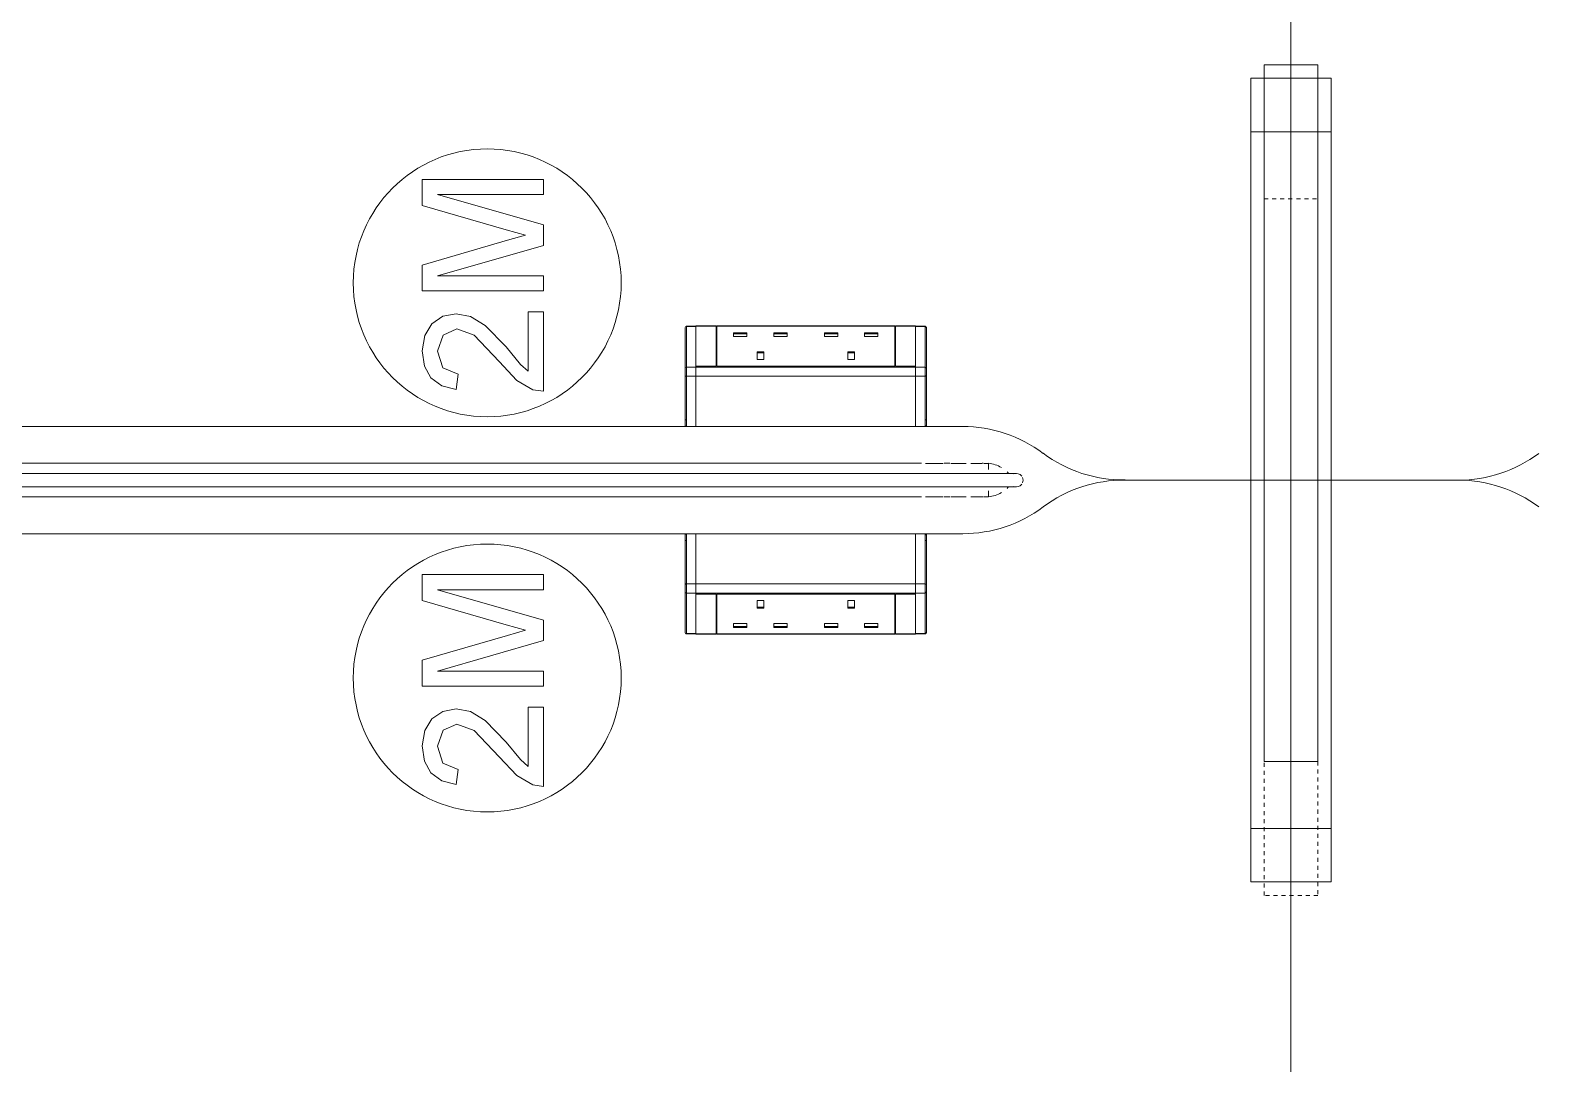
# Model space of a CAD drawing. Header units: millimetres. Extents: x 155927 to 326028, y -36033 to 97293.
# Drawn here: x 221058 to 222184, y 23679 to 24451 of the extents above; entities that cross this region are included whole.
import ezdxf

# ---------------------------------------------------------------- set-up
doc = ezdxf.new("R2010")
doc.units = ezdxf.units.MM
doc.header["$MEASUREMENT"] = 0
doc.linetypes.add('Dash', pattern=[6, 3, -3])
doc.layers.add('I-FURN', color=8, linetype='CONTINUOUS', lineweight=9)
doc.layers.add('I-FURN-HDLN', color=8, linetype='Dash', lineweight=9)

msp = doc.modelspace()

# ---------------------------------------------------------------- linework, layer by layer
at = {"layer": 'I-FURN'}
for p, q in [((221998.9, 24114.6), (221998.9, 24914.6)), ((221998.9, 24914.6), (221998.9, 24114.6)), ((221998.9, 24914.6), (221998.9, 24114.6)), ((221998.9, 24114.6), (221998.9, 24914.6)), ((222018.9, 24424.6), (221978.9, 24424.6)), ((221978.9, 24424.6), (221978.9, 24414.6)), ((222018.9, 24414.6), (222018.9, 24424.6)), ((221968.9, 23814.6), (221968.9, 24414.6)), ((221968.9, 24414.6), (221968.9, 24374.6)), ((222028.9, 24414.6), (221968.9, 24414.6)), ((221978.9, 24414.6), (221968.9, 24414.6)), ((221978.9, 24414.6), (221978.9, 23904.6)), ((222028.9, 24414.6), (222018.9, 24414.6)), ((222018.9, 23904.6), (222018.9, 24414.6)), ((222028.9, 24374.6), (222028.9, 24414.6)), ((222028.9, 24414.6), (222028.9, 23814.6)), ((221968.9, 24374.6), (221968.9, 23854.6)), ((221978.9, 24374.6), (221968.9, 24374.6)), ((222028.9, 24374.6), (221968.9, 24374.6)), ((222028.9, 24374.6), (222018.9, 24374.6)), ((222028.9, 23854.6), (222028.9, 24374.6)), ((221440.8, 24339.1), (221350.4, 24339.1)), ((221350.4, 24339.1), (221350.4, 24319.7)), ((221440.8, 24327.8), (221440.8, 24339.1)), ((221440.8, 24305.1), (221361.7, 24327.8)), ((221361.7, 24327.8), (221440.8, 24327.8)), ((221350.4, 24319.7), (221413, 24301.5)), ((221440.8, 24289.8), (221440.8, 24305.1)), ((221414.1, 24293.7), (221350.4, 24275.2)), ((221413, 24301.5), (221427.4, 24297.5)), ((221427.4, 24297.5), (221414.1, 24293.7)), ((221361.7, 24267.1), (221440.8, 24289.8)), ((221350.4, 24275.2), (221350.4, 24255.8)), ((221440.8, 24267.1), (221361.7, 24267.1)), ((221440.8, 24255.8), (221440.8, 24267.1)), ((221350.4, 24255.8), (221440.8, 24255.8)), ((221365.7, 24237), (221357.6, 24231.4)), ((221375.6, 24238.8), (221365.7, 24237)), ((221386.3, 24236.8), (221375.6, 24238.8)), ((221397.4, 24230.1), (221386.3, 24236.8)), ((221429.5, 24240.2), (221429.5, 24195.9)), ((221440.8, 24240.2), (221429.5, 24240.2)), ((221440.8, 24180.9), (221440.8, 24240.2)), ((221357.6, 24231.4), (221352.2, 24222.6)), ((221365.9, 24222.9), (221376.3, 24227.5)), ((221376.3, 24227.5), (221389.1, 24222.7)), ((221412.9, 24214), (221397.4, 24230.1)), ((221546.6, 24228.5), (221546.6, 24198.2)), ((221546.6, 24228.5), (221546.6, 24198.2)), ((221546.8, 24229.1), (221546.9, 24229.1)), ((221554.6, 24229.5), (221547.6, 24229.5)), ((221547.6, 24229.3), (221547.6, 24229.5)), ((221554.6, 24229.5), (221547.6, 24229.5)), ((221554.6, 24229.5), (221547.6, 24229.5)), ((221547.6, 24199), (221547.6, 24229.3)), ((221547.6, 24229.3), (221554.6, 24229.3)), ((221554.6, 24229.3), (221554.6, 24229.5)), ((221554.6, 24199), (221554.6, 24229.3)), ((221554.7, 24229.7), (221569.7, 24229.7)), ((221554.7, 24199.8), (221554.7, 24229.7)), ((221718.6, 24229.5), (221554.7, 24229.5)), ((221569.7, 24229.7), (221569.7, 24199.8)), ((221569.7, 24229.3), (221570.2, 24229.3)), ((221570.2, 24229.7), (221703.2, 24229.7)), ((221570.2, 24229.7), (221570.2, 24199.8)), ((221703.2, 24229.7), (221703.2, 24199.8)), ((221703.2, 24229.3), (221703.7, 24229.3)), ((221703.7, 24199.8), (221703.7, 24229.7)), ((221703.7, 24229.7), (221718.7, 24229.7)), ((221718.7, 24229.7), (221718.7, 24199.8)), ((221725.7, 24229.5), (221718.7, 24229.5)), ((221725.7, 24229.5), (221718.7, 24229.5)), ((221718.7, 24229.5), (221725.7, 24229.5)), ((221718.7, 24229.5), (221718.7, 24229.3)), ((221725.7, 24229.3), (221718.7, 24229.3)), ((221718.7, 24229.3), (221718.7, 24199)), ((221725.7, 24229.5), (221725.7, 24229.3)), ((221725.7, 24229.3), (221725.7, 24199)), ((221726.5, 24229.1), (221726.5, 24229.1)), ((221726.7, 24198.2), (221726.7, 24228.5)), ((221726.7, 24198.2), (221726.7, 24228.5)), ((221352.2, 24222.6), (221350.4, 24211.2)), ((221361.7, 24210.9), (221365.9, 24222.9)), ((221389.1, 24222.7), (221407.9, 24203.1)), ((221582.8, 24224.6), (221582.8, 24221.8)), ((221592.8, 24224.6), (221582.8, 24224.6)), ((221592.8, 24223.9), (221582.8, 24223.9)), ((221592.8, 24221.8), (221582.8, 24221.8)), ((221592.8, 24224.6), (221592.8, 24221.8)), ((221612.8, 24224.6), (221612.8, 24221.8)), ((221622.8, 24224.6), (221612.8, 24224.6)), ((221622.8, 24223.9), (221612.8, 24223.9)), ((221622.8, 24221.8), (221612.8, 24221.8)), ((221622.8, 24224.6), (221622.8, 24221.8)), ((221650.6, 24224.6), (221650.6, 24221.8)), ((221660.6, 24224.6), (221650.6, 24224.6)), ((221660.6, 24223.9), (221650.6, 24223.9)), ((221660.6, 24221.8), (221650.6, 24221.8)), ((221660.6, 24224.6), (221660.6, 24221.8)), ((221680.6, 24224.6), (221680.6, 24221.8)), ((221690.6, 24224.6), (221680.6, 24224.6)), ((221690.6, 24223.9), (221680.6, 24223.9)), ((221690.6, 24221.8), (221680.6, 24221.8)), ((221690.6, 24224.6), (221690.6, 24221.8)), ((221350.4, 24211.2), (221352, 24199.8)), ((221365.8, 24198.4), (221361.7, 24210.9)), ((221407.9, 24203.1), (221421, 24189)), ((221423.7, 24201), (221412.9, 24214)), ((221600.3, 24210.3), (221600.3, 24204.6)), ((221605.3, 24210.3), (221600.3, 24210.3)), ((221605.3, 24209.6), (221600.3, 24209.6)), ((221605.3, 24204.6), (221600.3, 24204.6)), ((221605.3, 24210.3), (221605.3, 24204.6)), ((221668.1, 24210.3), (221668.1, 24204.6)), ((221673.1, 24210.3), (221668.1, 24210.3)), ((221673.1, 24209.6), (221668.1, 24209.6)), ((221668.1, 24204.6), (221673.1, 24204.6)), ((221673.1, 24204.6), (221673.1, 24210.3)), ((221352, 24199.8), (221356.9, 24191)), ((221377.2, 24193.6), (221365.8, 24198.4)), ((221375.8, 24182.3), (221377.2, 24193.6)), ((221429.5, 24195.9), (221423.7, 24201)), ((221546.6, 24159.6), (221546.6, 24198.2)), ((221546.6, 24198.2), (221546.6, 24192.7)), ((221546.6, 24192.7), (221546.6, 24155.6)), ((221547.6, 24192.1), (221547.6, 24199)), ((221547.6, 24199), (221554.6, 24199)), ((221547.6, 24154.6), (221547.6, 24192.1)), ((221547.6, 24192.1), (221554.6, 24192.1)), ((221554.6, 24192.1), (221554.6, 24199)), ((221554.6, 24154.6), (221554.6, 24192.1)), ((221569.7, 24199.8), (221554.7, 24199.8)), ((221554.7, 24199.8), (221554.7, 24197.4)), ((221554.7, 24199.6), (221569.7, 24199.6)), ((221554.7, 24199), (221554.7, 24199.6)), ((221554.7, 24199), (221554.7, 24192.1)), ((221718.6, 24199), (221554.7, 24199)), ((221554.7, 24192.1), (221554.7, 24154.6)), ((221718.6, 24192.1), (221554.7, 24192.1)), ((221703.2, 24199.8), (221570.2, 24199.8)), ((221570.2, 24199.6), (221703.2, 24199.6)), ((221718.7, 24199.8), (221703.7, 24199.8)), ((221703.7, 24199.6), (221718.6, 24199.6)), ((221718.6, 24199.6), (221718.6, 24199)), ((221718.6, 24192.1), (221718.6, 24199)), ((221718.6, 24154.6), (221718.6, 24192.1)), ((221725.7, 24199), (221718.7, 24199)), ((221718.7, 24199), (221718.7, 24192.1)), ((221725.7, 24192.1), (221718.7, 24192.1)), ((221718.7, 24192.1), (221718.7, 24154.6)), ((221725.7, 24199), (221725.7, 24192.1)), ((221725.7, 24192.1), (221725.7, 24154.6)), ((221726.7, 24198.2), (221726.7, 24159.6)), ((221726.7, 24192.7), (221726.7, 24198.2)), ((221726.7, 24155.6), (221726.7, 24192.7)), ((221356.9, 24191), (221364.9, 24185.1)), ((221364.9, 24185.1), (221375.8, 24182.3)), ((221421, 24189), (221433, 24182.1)), ((221433, 24182.1), (221440.8, 24180.9)), ((221547.6, 24159.6), (221546.6, 24159.6)), ((221546.6, 24155.6), (221546.6, 24159.6)), ((221726.7, 24159.6), (221725.7, 24159.6)), ((221726.7, 24159.6), (221726.7, 24155.6)), ((220843.9, 24154.6), (221547.6, 24154.6)), ((221547.6, 24154.6), (220843.9, 24154.6)), ((221546.6, 24155.6), (221546.6, 24155.6)), ((221547.6, 24154.6), (221554.6, 24154.6)), ((221547.6, 24154.6), (221554.6, 24154.6)), ((221554.7, 24154.6), (221718.6, 24154.6)), ((221718.6, 24154.6), (221554.7, 24154.6)), ((221718.7, 24154.6), (221725.7, 24154.6)), ((221725.7, 24154.6), (221718.7, 24154.6)), ((221725.7, 24154.6), (221753.9, 24154.6)), ((221753.9, 24154.6), (221725.7, 24154.6)), ((220884.8, 24127.2), (221723, 24127.2)), ((221726, 24127.1), (221739.2, 24127.1)), ((221740.1, 24127.2), (221744.2, 24127.2)), ((221744.9, 24127.1), (221756.4, 24127.1)), ((221760, 24127.1), (221768, 24127.1)), ((221768.3, 24127.2), (221769.2, 24127.2)), ((221769.6, 24127.1), (221773, 24127.1)), ((221773, 24122.6), (221773, 24127.1)), ((221723, 24119.6), (220884.8, 24119.6)), ((221723.8, 24119.6), (221723, 24119.6)), ((221726.6, 24119.6), (221723.8, 24119.6)), ((221729.4, 24119.6), (221726.6, 24119.6)), ((221732.3, 24119.6), (221729.4, 24119.6)), ((221735.1, 24119.6), (221732.3, 24119.6)), ((221737.8, 24119.6), (221735.1, 24119.6)), ((221740.6, 24119.6), (221737.8, 24119.6)), ((221743.3, 24119.6), (221740.6, 24119.6)), ((221746, 24119.6), (221743.3, 24119.6)), ((221748.7, 24119.6), (221746, 24119.6)), ((221751.3, 24119.6), (221748.7, 24119.6)), ((221753.9, 24119.6), (221751.3, 24119.6)), ((221756.4, 24119.6), (221753.9, 24119.6)), ((221758.9, 24119.6), (221756.4, 24119.6)), ((221761.3, 24119.6), (221758.9, 24119.6)), ((221763.7, 24119.6), (221761.3, 24119.6)), ((221766, 24119.6), (221763.7, 24119.6)), ((221768.2, 24119.6), (221766, 24119.6)), ((221770.3, 24119.6), (221768.2, 24119.6)), ((221772.4, 24119.6), (221770.3, 24119.6)), ((221774.4, 24119.6), (221772.4, 24119.6)), ((221776.3, 24119.6), (221774.4, 24119.6)), ((221778.1, 24119.6), (221776.3, 24119.6)), ((221779.9, 24119.6), (221778.1, 24119.6)), ((221781.5, 24119.6), (221779.9, 24119.6)), ((221783.1, 24119.6), (221781.5, 24119.6)), ((221784.5, 24119.6), (221783.1, 24119.6)), ((221785.9, 24119.6), (221784.5, 24119.6)), ((221787.2, 24119.6), (221785.9, 24119.6)), ((221788.3, 24119.6), (221787.2, 24119.6)), ((221789.4, 24119.6), (221788.3, 24119.6)), ((221790.3, 24119.6), (221789.4, 24119.6)), ((221791.2, 24119.6), (221790.3, 24119.6)), ((221791.9, 24119.6), (221791.2, 24119.6)), ((221792.5, 24119.6), (221791.9, 24119.6)), ((221793, 24119.6), (221792.5, 24119.6)), ((221793.4, 24119.6), (221793, 24119.6)), ((221793.7, 24119.6), (221793.4, 24119.6)), ((221793.9, 24119.6), (221793.7, 24119.6)), ((221793.9, 24119.6), (221793.9, 24119.6)), ((221998.9, 24114.6), (221875, 24114.6)), ((221875, 24114.6), (221998.9, 24114.6)), ((221875, 24114.6), (221998.9, 24114.6)), ((221998.9, 24114.6), (221875, 24114.6)), ((221998.9, 23314.6), (221998.9, 24114.6)), ((221998.9, 24114.6), (221998.9, 23314.6)), ((222123.9, 24114.6), (221998.9, 24114.6)), ((221998.9, 24114.6), (221998.9, 23314.6)), ((221998.9, 23314.6), (221998.9, 24114.6)), ((221998.9, 24114.6), (222123.9, 24114.6)), ((221998.9, 24114.6), (222123.9, 24114.6)), ((222123.9, 24114.6), (221998.9, 24114.6)), ((220884.8, 24109.6), (221723, 24109.6)), ((221723, 24102.1), (220884.8, 24102.1)), ((221723, 24109.6), (221725.8, 24109.6)), ((221725.8, 24109.6), (221728.7, 24109.6)), ((221739.2, 24102.1), (221726, 24102.1)), ((221728.7, 24109.6), (221731.5, 24109.6)), ((221731.5, 24109.6), (221734.3, 24109.6)), ((221734.3, 24109.6), (221737.1, 24109.6)), ((221737.1, 24109.6), (221739.9, 24109.6)), ((221739.9, 24109.6), (221742.6, 24109.6)), ((221744.2, 24102.1), (221740.1, 24102.1)), ((221742.6, 24109.6), (221745.3, 24109.6)), ((221756.4, 24102.1), (221744.9, 24102.1)), ((221745.3, 24109.6), (221748, 24109.6)), ((221748, 24109.6), (221750.6, 24109.6)), ((221750.6, 24109.6), (221753.2, 24109.6)), ((221753.2, 24109.6), (221755.8, 24109.6)), ((221755.8, 24109.6), (221758.2, 24109.6)), ((221758.2, 24109.6), (221760.7, 24109.6)), ((221768, 24102.1), (221760, 24102.1)), ((221760.7, 24109.6), (221763, 24109.6)), ((221763, 24109.6), (221765.4, 24109.6)), ((221765.4, 24109.6), (221767.6, 24109.6)), ((221767.6, 24109.6), (221769.8, 24109.6)), ((221769.2, 24102.1), (221768.3, 24102.1)), ((221773, 24102.1), (221769.6, 24102.1)), ((221769.8, 24109.6), (221771.9, 24109.6)), ((221771.9, 24109.6), (221773.9, 24109.6)), ((221773, 24102.1), (221773, 24106.7)), ((221773.9, 24109.6), (221775.8, 24109.6)), ((221775.8, 24109.6), (221777.7, 24109.6)), ((221777.7, 24109.6), (221779.4, 24109.6)), ((221779.4, 24109.6), (221781.1, 24109.6)), ((221781.1, 24109.6), (221782.7, 24109.6)), ((221782.7, 24109.6), (221784.2, 24109.6)), ((221784.2, 24109.6), (221785.5, 24109.6)), ((221785.5, 24109.6), (221786.8, 24109.6)), ((221786.8, 24109.6), (221788, 24109.6)), ((221788, 24109.6), (221789.1, 24109.6)), ((221789.1, 24109.6), (221790.1, 24109.6)), ((221790.1, 24109.6), (221790.9, 24109.6)), ((221790.9, 24109.6), (221791.7, 24109.6)), ((221791.7, 24109.6), (221792.3, 24109.6)), ((221792.3, 24109.6), (221792.9, 24109.6)), ((221792.9, 24109.6), (221793.3, 24109.6)), ((221793.3, 24109.6), (221793.6, 24109.6)), ((221793.6, 24109.6), (221793.8, 24109.6)), ((221793.8, 24109.6), (221793.9, 24109.6)), ((221793.9, 24109.6), (221793.9, 24109.6)), ((221547.6, 24074.6), (220843.9, 24074.6)), ((220843.9, 24074.6), (221547.6, 24074.6)), ((221546.6, 24069.6), (221546.6, 24073.6)), ((221546.6, 24073.6), (221546.6, 24036.6)), ((221546.6, 24069.6), (221547.6, 24069.6)), ((221546.6, 24031.1), (221546.6, 24069.6)), ((221554.6, 24074.6), (221547.6, 24074.6)), ((221547.6, 24037.2), (221547.6, 24074.6)), ((221547.6, 24074.6), (221554.6, 24074.6)), ((221554.6, 24037.2), (221554.6, 24074.6)), ((221718.6, 24074.6), (221554.7, 24074.6)), ((221554.7, 24074.6), (221718.6, 24074.6)), ((221554.7, 24074.6), (221554.7, 24037.2)), ((221718.6, 24037.2), (221718.6, 24074.6)), ((221725.7, 24074.6), (221718.7, 24074.6)), ((221725.7, 24074.6), (221718.7, 24074.6)), ((221718.7, 24074.6), (221718.7, 24037.2)), ((221753.9, 24074.6), (221725.7, 24074.6)), ((221725.7, 24074.6), (221753.9, 24074.6)), ((221725.7, 24074.6), (221725.7, 24037.2)), ((221725.7, 24069.6), (221726.7, 24069.6)), ((221726.7, 24073.6), (221726.7, 24073.6)), ((221726.7, 24036.6), (221726.7, 24073.6)), ((221726.7, 24073.6), (221726.7, 24069.6)), ((221726.7, 24069.6), (221726.7, 24031.1)), ((221440.8, 24044.1), (221350.4, 24044.1)), ((221350.4, 24044.1), (221350.4, 24024.7)), ((221440.8, 24032.8), (221440.8, 24044.1)), ((221546.6, 24036.6), (221546.6, 24031.1)), ((221547.6, 24030.3), (221547.6, 24037.2)), ((221547.6, 24037.2), (221554.6, 24037.2)), ((221554.6, 24030.3), (221554.6, 24037.2)), ((221554.7, 24037.2), (221718.6, 24037.2)), ((221554.7, 24037.2), (221554.7, 24030.3)), ((221718.6, 24030.3), (221718.6, 24037.2)), ((221725.7, 24037.2), (221718.7, 24037.2)), ((221718.7, 24037.2), (221718.7, 24030.3)), ((221725.7, 24037.2), (221725.7, 24030.3)), ((221726.7, 24031.1), (221726.7, 24036.6)), ((221350.4, 24024.7), (221413, 24006.5)), ((221440.8, 24010.1), (221361.7, 24032.8)), ((221361.7, 24032.8), (221440.8, 24032.8)), ((221546.6, 24031.1), (221546.6, 24000.8)), ((221546.6, 24031.1), (221546.6, 24000.8)), ((221547.6, 24000), (221547.6, 24030.3)), ((221547.6, 24030.3), (221554.6, 24030.3)), ((221554.6, 24000), (221554.6, 24030.3)), ((221554.7, 24030.3), (221718.6, 24030.3)), ((221554.7, 24029.6), (221554.7, 24030.3)), ((221569.7, 24029.6), (221554.7, 24029.6)), ((221554.7, 24029.4), (221569.7, 24029.4)), ((221554.7, 23999.6), (221554.7, 24029.4)), ((221569.7, 24029.4), (221569.7, 23999.6)), ((221703.2, 24029.6), (221570.2, 24029.6)), ((221570.2, 24029.4), (221703.2, 24029.4)), ((221570.2, 23999.6), (221570.2, 24029.4)), ((221605.3, 24024.7), (221600.3, 24024.7)), ((221600.3, 24024.7), (221600.3, 24019)), ((221605.3, 24019), (221605.3, 24024.7)), ((221668.1, 24019), (221668.1, 24024.7)), ((221668.1, 24024.7), (221673.1, 24024.7)), ((221673.1, 24019), (221673.1, 24024.7)), ((221703.2, 23999.6), (221703.2, 24029.4)), ((221718.6, 24029.6), (221703.7, 24029.6)), ((221703.7, 24029.4), (221718.7, 24029.4)), ((221703.7, 23999.6), (221703.7, 24029.4)), ((221718.6, 24030.3), (221718.6, 24029.6)), ((221718.7, 24029.4), (221718.7, 24031.9)), ((221725.7, 24030.3), (221718.7, 24030.3)), ((221718.7, 24030.3), (221718.7, 24000)), ((221718.7, 24029.4), (221718.7, 23999.6)), ((221725.7, 24030.3), (221725.7, 24000)), ((221726.7, 24000.8), (221726.7, 24031.1)), ((221726.7, 24000.8), (221726.7, 24031.1)), ((221600.3, 24019.7), (221605.3, 24019.7)), ((221600.3, 24019), (221605.3, 24019)), ((221668.1, 24019.7), (221673.1, 24019.7)), ((221668.1, 24019), (221673.1, 24019)), ((221413, 24006.5), (221427.4, 24002.5)), ((221427.4, 24002.5), (221414.1, 23998.7)), ((221440.8, 23994.8), (221440.8, 24010.1)), ((221546.9, 24000.1), (221546.8, 24000.2)), ((221582.8, 24004.6), (221582.8, 24007.5)), ((221582.8, 24007.5), (221592.8, 24007.5)), ((221582.8, 24005.4), (221592.8, 24005.4)), ((221582.8, 24004.6), (221592.8, 24004.6)), ((221592.8, 24004.6), (221592.8, 24007.5)), ((221612.8, 24004.6), (221612.8, 24007.5)), ((221612.8, 24007.5), (221622.8, 24007.5)), ((221612.8, 24005.4), (221622.8, 24005.4)), ((221612.8, 24004.6), (221622.8, 24004.6)), ((221622.8, 24004.6), (221622.8, 24007.5)), ((221650.6, 24004.6), (221650.6, 24007.5)), ((221650.6, 24007.5), (221660.6, 24007.5)), ((221650.6, 24005.4), (221660.6, 24005.4)), ((221650.6, 24004.6), (221660.6, 24004.6)), ((221660.6, 24004.6), (221660.6, 24007.5)), ((221680.6, 24004.6), (221680.6, 24007.5)), ((221680.6, 24007.5), (221690.6, 24007.5)), ((221680.6, 24005.4), (221690.6, 24005.4)), ((221680.6, 24004.6), (221690.6, 24004.6)), ((221690.6, 24004.6), (221690.6, 24007.5)), ((221726.5, 24000.2), (221726.5, 24000.1)), ((221414.1, 23998.7), (221350.4, 23980.2)), ((221361.7, 23972.1), (221440.8, 23994.8)), ((221547.6, 23999.8), (221547.6, 24000)), ((221547.6, 24000), (221554.6, 24000)), ((221547.6, 23999.8), (221554.6, 23999.8)), ((221547.6, 23999.8), (221554.6, 23999.8)), ((221554.6, 23999.8), (221547.6, 23999.8)), ((221554.6, 23999.8), (221554.6, 24000)), ((221554.7, 23999.8), (221718.6, 23999.8)), ((221569.7, 23999.6), (221554.7, 23999.6)), ((221570.2, 24000), (221569.7, 24000)), ((221703.2, 23999.6), (221570.2, 23999.6)), ((221703.7, 24000), (221703.2, 24000)), ((221718.7, 23999.6), (221703.7, 23999.6)), ((221725.7, 24000), (221718.7, 24000)), ((221718.7, 24000), (221718.7, 23999.8)), ((221718.7, 23999.8), (221725.7, 23999.8)), ((221718.7, 23999.8), (221725.7, 23999.8)), ((221718.7, 23999.8), (221725.7, 23999.8)), ((221725.7, 24000), (221725.7, 23999.8)), ((221350.4, 23980.2), (221350.4, 23960.8)), ((221440.8, 23972.1), (221361.7, 23972.1)), ((221440.8, 23960.8), (221440.8, 23972.1)), ((221350.4, 23960.8), (221440.8, 23960.8)), ((221375.6, 23943.8), (221365.7, 23942)), ((221386.3, 23941.8), (221375.6, 23943.8)), ((221429.5, 23945.2), (221429.5, 23900.9)), ((221440.8, 23945.2), (221429.5, 23945.2)), ((221440.8, 23885.9), (221440.8, 23945.2)), ((221357.6, 23936.4), (221352.2, 23927.6)), ((221365.7, 23942), (221357.6, 23936.4)), ((221365.9, 23927.9), (221376.3, 23932.5)), ((221376.3, 23932.5), (221389.1, 23927.7)), ((221397.4, 23935.1), (221386.3, 23941.8)), ((221412.9, 23919), (221397.4, 23935.1)), ((221352.2, 23927.6), (221350.4, 23916.2)), ((221361.7, 23915.9), (221365.9, 23927.9)), ((221389.1, 23927.7), (221407.9, 23908.1)), ((221350.4, 23916.2), (221352, 23904.8)), ((221365.8, 23903.4), (221361.7, 23915.9)), ((221423.7, 23906), (221412.9, 23919)), ((221352, 23904.8), (221356.9, 23896)), ((221377.2, 23898.6), (221365.8, 23903.4)), ((221407.9, 23908.1), (221421, 23894)), ((221429.5, 23900.9), (221423.7, 23906)), ((221978.9, 23904.6), (222018.9, 23904.6)), ((221356.9, 23896), (221364.9, 23890.1)), ((221364.9, 23890.1), (221375.8, 23887.3)), ((221375.8, 23887.3), (221377.2, 23898.6)), ((221421, 23894), (221433, 23887.1)), ((221433, 23887.1), (221440.8, 23885.9)), ((221968.9, 23854.6), (221968.9, 23814.6)), ((222028.9, 23854.6), (221968.9, 23854.6)), ((222028.9, 23854.6), (221968.9, 23854.6)), ((222028.9, 23814.6), (222028.9, 23854.6)), ((221968.9, 23814.6), (222028.9, 23814.6)), ((222028.9, 23814.6), (221968.9, 23814.6))]:
    msp.add_line(p, q, dxfattribs=at)
at = {"layer": 'I-FURN', "flags": 128}
for points in [[(221547.1, 24229.3), (221547.1, 24229.4), (221547.2, 24229.4), (221547.2, 24229.4), (221547.3, 24229.4), (221547.3, 24229.4), (221547.3, 24229.4), (221547.4, 24229.4), (221547.4, 24229.5), (221547.5, 24229.5), (221547.5, 24229.5), (221547.5, 24229.5), (221547.6, 24229.5), (221547.6, 24229.5), (221547.6, 24229.5)], [(221725.7, 24229.5), (221725.8, 24229.5), (221725.8, 24229.5), (221725.9, 24229.5), (221725.9, 24229.5), (221725.9, 24229.5), (221726, 24229.4), (221726, 24229.4), (221726.1, 24229.4), (221726.1, 24229.4), (221726.1, 24229.4), (221726.2, 24229.4), (221726.2, 24229.4), (221726.2, 24229.3)], [(221546.6, 24198.2), (221546.6, 24198.1), (221546.6, 24198), (221546.6, 24197.9), (221546.6, 24197.8), (221546.6, 24197.7), (221546.6, 24197.6), (221546.6, 24197.4), (221546.6, 24197.3), (221546.6, 24197.2), (221546.6, 24197), (221546.6, 24196.9), (221546.6, 24196.8), (221546.6, 24196.6), (221546.6, 24196.5), (221546.6, 24196.3), (221546.6, 24196.2), (221546.6, 24196), (221546.6, 24195.9), (221546.6, 24195.7), (221546.6, 24195.6), (221546.6, 24195.4), (221546.6, 24195.2), (221546.6, 24195.1), (221546.6, 24194.9), (221546.6, 24194.8), (221546.6, 24194.6), (221546.6, 24194.4), (221546.6, 24194.3), (221546.6, 24194.1), (221546.6, 24194), (221546.6, 24193.8), (221546.6, 24193.7), (221546.6, 24193.5), (221546.6, 24193.4), (221546.6, 24193.2), (221546.6, 24193.1), (221546.6, 24192.9), (221546.6, 24192.8), (221546.6, 24192.7)], [(221546.6, 24192.7), (221546.6, 24189.9), (221546.6, 24187.2), (221546.6, 24184.6), (221546.6, 24182), (221546.6, 24179.6), (221546.6, 24177.3), (221546.6, 24175.1), (221546.6, 24172.9), (221546.6, 24170.9), (221546.6, 24169), (221546.6, 24167.2), (221546.6, 24165.6), (221546.6, 24164), (221546.6, 24162.6), (221546.6, 24161.3), (221546.6, 24160.1), (221546.6, 24159.1), (221546.6, 24158.1), (221546.6, 24157.4), (221546.6, 24156.7), (221546.6, 24156.2), (221546.6, 24155.8), (221546.6, 24155.6)], [(221726.7, 24192.7), (221726.7, 24192.8), (221726.7, 24192.9), (221726.7, 24193.1), (221726.7, 24193.2), (221726.7, 24193.4), (221726.7, 24193.5), (221726.7, 24193.7), (221726.7, 24193.8), (221726.7, 24194), (221726.7, 24194.1), (221726.7, 24194.3), (221726.7, 24194.4), (221726.7, 24194.6), (221726.7, 24194.8), (221726.7, 24194.9), (221726.7, 24195.1), (221726.7, 24195.2), (221726.7, 24195.4), (221726.7, 24195.6), (221726.7, 24195.7), (221726.7, 24195.9), (221726.7, 24196), (221726.7, 24196.2), (221726.7, 24196.3), (221726.7, 24196.5), (221726.7, 24196.6), (221726.7, 24196.8), (221726.7, 24196.9), (221726.7, 24197), (221726.7, 24197.2), (221726.7, 24197.3), (221726.7, 24197.4), (221726.7, 24197.6), (221726.7, 24197.7), (221726.7, 24197.8), (221726.7, 24197.9), (221726.7, 24198), (221726.7, 24198.1), (221726.7, 24198.2)], [(221726.7, 24155.6), (221726.7, 24155.9), (221726.7, 24156.3), (221726.7, 24156.9), (221726.7, 24157.6), (221726.7, 24158.4), (221726.7, 24159.3), (221726.7, 24160.4), (221726.7, 24161.6), (221726.7, 24162.9), (221726.7, 24164.4), (221726.7, 24166), (221726.7, 24167.7), (221726.7, 24169.5), (221726.7, 24171.4), (221726.7, 24173.5), (221726.7, 24175.6), (221726.7, 24177.9), (221726.7, 24180.3), (221726.7, 24182.7), (221726.7, 24185.3), (221726.7, 24187.9), (221726.7, 24190.6), (221726.7, 24192.7)], [(221546.6, 24155.6), (221546.6, 24155.6), (221546.6, 24155.6), (221546.6, 24155.7), (221546.6, 24155.7), (221546.6, 24155.7), (221546.6, 24155.7), (221546.6, 24155.8), (221546.6, 24155.8), (221546.6, 24155.9), (221546.6, 24155.9), (221546.6, 24156), (221546.6, 24156.1), (221546.6, 24156.2), (221546.6, 24156.2), (221546.6, 24156.3), (221546.6, 24156.4), (221546.6, 24156.5), (221546.6, 24156.6), (221546.6, 24156.7), (221546.6, 24156.8), (221546.6, 24157), (221546.6, 24157.1), (221546.6, 24157.2), (221546.6, 24157.3), (221546.6, 24157.5), (221546.6, 24157.6), (221546.6, 24157.7), (221546.6, 24157.9), (221546.6, 24158), (221546.6, 24158.2), (221546.6, 24158.3), (221546.6, 24158.5), (221546.6, 24158.6), (221546.6, 24158.8), (221546.6, 24158.9), (221546.6, 24159.1), (221546.6, 24159.3), (221546.6, 24159.4), (221546.6, 24159.6), (221546.6, 24159.6)], [(221726.7, 24159.6), (221726.7, 24159.5), (221726.7, 24159.3), (221726.7, 24159.1), (221726.7, 24159), (221726.7, 24158.8), (221726.7, 24158.7), (221726.7, 24158.5), (221726.7, 24158.4), (221726.7, 24158.2), (221726.7, 24158.1), (221726.7, 24157.9), (221726.7, 24157.8), (221726.7, 24157.6), (221726.7, 24157.5), (221726.7, 24157.4), (221726.7, 24157.2), (221726.7, 24157.1), (221726.7, 24157), (221726.7, 24156.9), (221726.7, 24156.8), (221726.7, 24156.6), (221726.7, 24156.5), (221726.7, 24156.4), (221726.7, 24156.4), (221726.7, 24156.3), (221726.7, 24156.2), (221726.7, 24156.1), (221726.7, 24156), (221726.7, 24156), (221726.7, 24155.9), (221726.7, 24155.8), (221726.7, 24155.8), (221726.7, 24155.8), (221726.7, 24155.7), (221726.7, 24155.7), (221726.7, 24155.7), (221726.7, 24155.6), (221726.7, 24155.6), (221726.7, 24155.6)], [(221547.6, 24154.6), (221547.6, 24154.6), (221547.5, 24154.6), (221547.5, 24154.6), (221547.5, 24154.6), (221547.4, 24154.6), (221547.4, 24154.7), (221547.3, 24154.7), (221547.3, 24154.7), (221547.3, 24154.7), (221547.2, 24154.7), (221547.2, 24154.7), (221547.2, 24154.7), (221547.1, 24154.8), (221547.1, 24154.8), (221547.1, 24154.8), (221547, 24154.8), (221547, 24154.8), (221547, 24154.9), (221546.9, 24154.9), (221546.9, 24154.9), (221546.9, 24155), (221546.8, 24155), (221546.8, 24155), (221546.8, 24155.1), (221546.8, 24155.1), (221546.8, 24155.1), (221546.7, 24155.2), (221546.7, 24155.2), (221546.7, 24155.2), (221546.7, 24155.3), (221546.7, 24155.3), (221546.7, 24155.3), (221546.7, 24155.4), (221546.6, 24155.4), (221546.6, 24155.5), (221546.6, 24155.5), (221546.6, 24155.5), (221546.6, 24155.6), (221546.6, 24155.6), (221546.6, 24155.6)], [(221726.7, 24155.6), (221726.7, 24155.6), (221726.7, 24155.5), (221726.7, 24155.5), (221726.7, 24155.5), (221726.7, 24155.4), (221726.7, 24155.4), (221726.7, 24155.4), (221726.7, 24155.3), (221726.7, 24155.3), (221726.7, 24155.2), (221726.6, 24155.2), (221726.6, 24155.2), (221726.6, 24155.1), (221726.6, 24155.1), (221726.6, 24155.1), (221726.5, 24155), (221726.5, 24155), (221726.5, 24155), (221726.5, 24154.9), (221726.4, 24154.9), (221726.4, 24154.9), (221726.4, 24154.9), (221726.3, 24154.8), (221726.3, 24154.8), (221726.3, 24154.8), (221726.2, 24154.8), (221726.2, 24154.7), (221726.2, 24154.7), (221726.1, 24154.7), (221726.1, 24154.7), (221726.1, 24154.7), (221726, 24154.7), (221726, 24154.7), (221726, 24154.6), (221725.9, 24154.6), (221725.9, 24154.6), (221725.8, 24154.6), (221725.8, 24154.6), (221725.8, 24154.6), (221725.7, 24154.6)], [(221726.7, 24155.6), (221726.7, 24155.6), (221726.7, 24155.6)], [(221546.6, 24073.6), (221546.6, 24073.7), (221546.6, 24073.7), (221546.6, 24073.8), (221546.6, 24073.8), (221546.6, 24073.8), (221546.6, 24073.9), (221546.7, 24073.9), (221546.7, 24074), (221546.7, 24074), (221546.7, 24074), (221546.7, 24074.1), (221546.7, 24074.1), (221546.8, 24074.1), (221546.8, 24074.2), (221546.8, 24074.2), (221546.8, 24074.2), (221546.8, 24074.3), (221546.9, 24074.3), (221546.9, 24074.3), (221546.9, 24074.4), (221547, 24074.4), (221547, 24074.4), (221547, 24074.4), (221547, 24074.5), (221547.1, 24074.5), (221547.1, 24074.5), (221547.1, 24074.5), (221547.2, 24074.5), (221547.2, 24074.6), (221547.3, 24074.6), (221547.3, 24074.6), (221547.3, 24074.6), (221547.4, 24074.6), (221547.4, 24074.6), (221547.5, 24074.6), (221547.5, 24074.6), (221547.5, 24074.6), (221547.6, 24074.6), (221547.6, 24074.6), (221547.6, 24074.6)], [(221546.6, 24069.6), (221546.6, 24069.8), (221546.6, 24070), (221546.6, 24070.1), (221546.6, 24070.3), (221546.6, 24070.4), (221546.6, 24070.6), (221546.6, 24070.8), (221546.6, 24070.9), (221546.6, 24071.1), (221546.6, 24071.2), (221546.6, 24071.3), (221546.6, 24071.5), (221546.6, 24071.6), (221546.6, 24071.8), (221546.6, 24071.9), (221546.6, 24072), (221546.6, 24072.2), (221546.6, 24072.3), (221546.6, 24072.4), (221546.6, 24072.5), (221546.6, 24072.6), (221546.6, 24072.7), (221546.6, 24072.8), (221546.6, 24072.9), (221546.6, 24073), (221546.6, 24073.1), (221546.6, 24073.2), (221546.6, 24073.2), (221546.6, 24073.3), (221546.6, 24073.4), (221546.6, 24073.4), (221546.6, 24073.5), (221546.6, 24073.5), (221546.6, 24073.6), (221546.6, 24073.6), (221546.6, 24073.6), (221546.6, 24073.6), (221546.6, 24073.6), (221546.6, 24073.6)], [(221546.6, 24073.6), (221546.6, 24073.6), (221546.6, 24073.6)], [(221546.6, 24073.6), (221546.6, 24073.4), (221546.6, 24072.9), (221546.6, 24072.4), (221546.6, 24071.7), (221546.6, 24070.9), (221546.6, 24069.9), (221546.6, 24068.9), (221546.6, 24067.7), (221546.6, 24066.3), (221546.6, 24064.9), (221546.6, 24063.3), (221546.6, 24061.6), (221546.6, 24059.8), (221546.6, 24057.8), (221546.6, 24055.8), (221546.6, 24053.6), (221546.6, 24051.4), (221546.6, 24049), (221546.6, 24046.6), (221546.6, 24044), (221546.6, 24041.4), (221546.6, 24038.7), (221546.6, 24036.6)], [(221725.7, 24074.6), (221725.8, 24074.6), (221725.8, 24074.6), (221725.9, 24074.6), (221725.9, 24074.6), (221725.9, 24074.6), (221726, 24074.6), (221726, 24074.6), (221726.1, 24074.6), (221726.1, 24074.6), (221726.1, 24074.6), (221726.2, 24074.6), (221726.2, 24074.5), (221726.2, 24074.5), (221726.3, 24074.5), (221726.3, 24074.5), (221726.3, 24074.4), (221726.4, 24074.4), (221726.4, 24074.4), (221726.4, 24074.4), (221726.5, 24074.3), (221726.5, 24074.3), (221726.5, 24074.3), (221726.5, 24074.3), (221726.6, 24074.2), (221726.6, 24074.2), (221726.6, 24074.2), (221726.6, 24074.1), (221726.6, 24074.1), (221726.7, 24074), (221726.7, 24074), (221726.7, 24074), (221726.7, 24073.9), (221726.7, 24073.9), (221726.7, 24073.9), (221726.7, 24073.8), (221726.7, 24073.8), (221726.7, 24073.7), (221726.7, 24073.7), (221726.7, 24073.7), (221726.7, 24073.6)], [(221726.7, 24036.6), (221726.7, 24039.4), (221726.7, 24042.1), (221726.7, 24044.7), (221726.7, 24047.2), (221726.7, 24049.7), (221726.7, 24052), (221726.7, 24054.2), (221726.7, 24056.3), (221726.7, 24058.4), (221726.7, 24060.3), (221726.7, 24062), (221726.7, 24063.7), (221726.7, 24065.3), (221726.7, 24066.7), (221726.7, 24068), (221726.7, 24069.2), (221726.7, 24070.2), (221726.7, 24071.1), (221726.7, 24071.9), (221726.7, 24072.6), (221726.7, 24073.1), (221726.7, 24073.4), (221726.7, 24073.6)], [(221726.7, 24073.6), (221726.7, 24073.6), (221726.7, 24073.6), (221726.7, 24073.6), (221726.7, 24073.6), (221726.7, 24073.6), (221726.7, 24073.5), (221726.7, 24073.5), (221726.7, 24073.4), (221726.7, 24073.4), (221726.7, 24073.3), (221726.7, 24073.3), (221726.7, 24073.2), (221726.7, 24073.1), (221726.7, 24073), (221726.7, 24072.9), (221726.7, 24072.9), (221726.7, 24072.8), (221726.7, 24072.7), (221726.7, 24072.5), (221726.7, 24072.4), (221726.7, 24072.3), (221726.7, 24072.2), (221726.7, 24072.1), (221726.7, 24071.9), (221726.7, 24071.8), (221726.7, 24071.7), (221726.7, 24071.5), (221726.7, 24071.4), (221726.7, 24071.2), (221726.7, 24071.1), (221726.7, 24070.9), (221726.7, 24070.8), (221726.7, 24070.6), (221726.7, 24070.5), (221726.7, 24070.3), (221726.7, 24070.2), (221726.7, 24070), (221726.7, 24069.8), (221726.7, 24069.7), (221726.7, 24069.6)], [(221546.6, 24036.6), (221546.6, 24036.5), (221546.6, 24036.3), (221546.6, 24036.2), (221546.6, 24036.1), (221546.6, 24035.9), (221546.6, 24035.8), (221546.6, 24035.6), (221546.6, 24035.5), (221546.6, 24035.3), (221546.6, 24035.2), (221546.6, 24035), (221546.6, 24034.8), (221546.6, 24034.7), (221546.6, 24034.5), (221546.6, 24034.4), (221546.6, 24034.2), (221546.6, 24034), (221546.6, 24033.9), (221546.6, 24033.7), (221546.6, 24033.6), (221546.6, 24033.4), (221546.6, 24033.3), (221546.6, 24033.1), (221546.6, 24032.9), (221546.6, 24032.8), (221546.6, 24032.7), (221546.6, 24032.5), (221546.6, 24032.4), (221546.6, 24032.2), (221546.6, 24032.1), (221546.6, 24032), (221546.6, 24031.8), (221546.6, 24031.7), (221546.6, 24031.6), (221546.6, 24031.5), (221546.6, 24031.4), (221546.6, 24031.3), (221546.6, 24031.2), (221546.6, 24031.1)], [(221726.7, 24031.1), (221726.7, 24031.2), (221726.7, 24031.3), (221726.7, 24031.4), (221726.7, 24031.5), (221726.7, 24031.6), (221726.7, 24031.7), (221726.7, 24031.8), (221726.7, 24032), (221726.7, 24032.1), (221726.7, 24032.2), (221726.7, 24032.4), (221726.7, 24032.5), (221726.7, 24032.7), (221726.7, 24032.8), (221726.7, 24032.9), (221726.7, 24033.1), (221726.7, 24033.3), (221726.7, 24033.4), (221726.7, 24033.6), (221726.7, 24033.7), (221726.7, 24033.9), (221726.7, 24034), (221726.7, 24034.2), (221726.7, 24034.4), (221726.7, 24034.5), (221726.7, 24034.7), (221726.7, 24034.8), (221726.7, 24035), (221726.7, 24035.2), (221726.7, 24035.3), (221726.7, 24035.5), (221726.7, 24035.6), (221726.7, 24035.8), (221726.7, 24035.9), (221726.7, 24036.1), (221726.7, 24036.2), (221726.7, 24036.3), (221726.7, 24036.5), (221726.7, 24036.6)], [(221547.6, 23999.8), (221547.6, 23999.8), (221547.5, 23999.8), (221547.5, 23999.8), (221547.5, 23999.8), (221547.4, 23999.8), (221547.4, 23999.8), (221547.3, 23999.8), (221547.3, 23999.9), (221547.3, 23999.9), (221547.2, 23999.9), (221547.2, 23999.9), (221547.2, 23999.9), (221547.1, 23999.9)], [(221726.2, 23999.9), (221726.2, 23999.9), (221726.2, 23999.9), (221726.1, 23999.9), (221726.1, 23999.9), (221726.1, 23999.9), (221726, 23999.8), (221726, 23999.8), (221726, 23999.8), (221725.9, 23999.8), (221725.9, 23999.8), (221725.8, 23999.8), (221725.8, 23999.8), (221725.8, 23999.8), (221725.7, 23999.8)]]:
    msp.add_lwpolyline(points, dxfattribs=at)
at = {"layer": 'I-FURN'}
for centre, radius, start, end in [((221398.9, 24261.9), 100, 90, 270), ((221398.9, 24261.9), 100, 270, 90), ((221753.9, 24054.6), 100, 53.1301, 90), ((221753.9, 24054.6), 100, 53.1301, 90), ((221770.7, 24103.7), 23.6, 59.1436, 84.3336), ((221873.9, 24214.7), 100, 233.1301, 270.6256), ((221873.9, 24214.7), 100, 233.1301, 270.6256), ((222123.9, 24214.6), 100, 270, 306.8699), ((222123.9, 24214.6), 100, 270, 306.8699), ((221781.1, 24114.6), 8.51, 35.5405, 46.5486), ((221793.9, 24114.6), 5, 37.2751, 111.8252), ((221793.9, 24114.6), 5, 337.635, 22.365), ((221873.9, 24014.6), 100, 89.3744, 126.8699), ((221873.9, 24014.6), 100, 89.3744, 126.8699), ((222123.9, 24014.6), 100, 53.1301, 90), ((222123.9, 24014.6), 100, 53.1301, 90), ((221770.7, 24125.6), 23.6, 275.6664, 300.8564), ((221781.1, 24114.6), 8.51, 313.4514, 324.4595), ((221793.9, 24114.6), 5, 248.1748, 322.7249), ((221753.9, 24174.6), 100, 270, 306.8699), ((221753.9, 24174.6), 100, 270, 306.8699), ((221398.9, 23966.9), 100, 90, 270), ((221398.9, 23966.9), 100, 270, 90)]:
    msp.add_arc(centre, radius, start, end, dxfattribs=at)
for centre, major_axis, ratio, start_param, end_param in [((221547.6, 24228.5), (-1, 0), 0.819152, 4.712389, 6.283185), ((221725.7, 24228.5), (1, 0), 0.819152, 0, 1.570796), ((221547.6, 24198.2), (-1, 0), 0.819152, 4.712389, 6.283185), ((221547.6, 24192.7), (-1, 0), 0.56467, 0, 1.570796), ((221725.7, 24198.2), (-1, 0), 0.819152, 3.141593, 4.712389), ((221725.7, 24192.7), (-1, 0), 0.56467, 1.570796, 3.141593), ((221547.6, 24155.6), (-1, 0), 0.998113, 0, 1.570796), ((221725.7, 24155.6), (-1, 0), 0.998113, 1.570796, 3.141593), ((221547.6, 24073.6), (1, 0), 0.998113, 1.570796, 3.141593), ((221725.7, 24073.6), (1, 0), 0.998113, 0, 1.570796), ((221547.6, 24036.6), (1, 0), 0.56467, 1.570796, 3.141593), ((221725.7, 24036.6), (1, 0), 0.56467, 0, 1.570796), ((221547.6, 24031.1), (1, 0), 0.819152, 3.141593, 4.712389), ((221725.7, 24031.1), (1, 0), 0.819152, 4.712389, 6.283185), ((221547.6, 24000.8), (-1, 0), 0.819152, 0, 1.570796), ((221725.7, 24000.8), (1, 0), 0.819152, 4.712389, 6.283185)]:
    msp.add_ellipse(centre, major_axis=major_axis, ratio=ratio, start_param=start_param, end_param=end_param, dxfattribs=at)
at = {"layer": 'I-FURN-HDLN'}
for p, q in [((221978.9, 24324.6), (222018.9, 24324.6)), ((221978.9, 23804.6), (221978.9, 24324.6)), ((222018.9, 24324.6), (222018.9, 23804.6)), ((222018.9, 23804.6), (221978.9, 23804.6))]:
    msp.add_line(p, q, dxfattribs=at)

doc.saveas('drawing.dxf')
